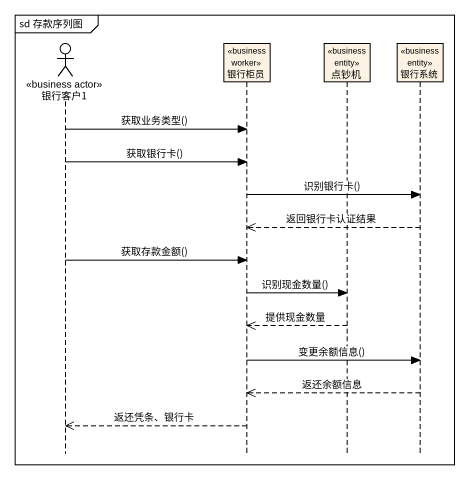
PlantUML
@startuml
mainframe sd 存款序列图
hide footbox
actor 银行客户1 <<business actor>>
participant 银行柜员 <<business worker>>
participant 点钞机 <<business entity>>
participant 银行系统 <<business entity>>

银行客户1 -> 银行柜员 : 获取业务类型()
银行客户1 -> 银行柜员 : 获取银行卡()
银行柜员 -> 银行系统 : 识别银行卡()
银行系统 -->> 银行柜员 : 返回银行卡认证结果
银行客户1 -> 银行柜员 : 获取存款金额()
银行柜员 -> 点钞机 : 识别现金数量()
点钞机 -->> 银行柜员 : 提供现金数量
银行柜员 -> 银行系统 : 变更余额信息()
银行系统 -->> 银行柜员 : 返还余额信息
银行柜员 -->> 银行客户1 : 返还凭条、银行卡
@enduml
